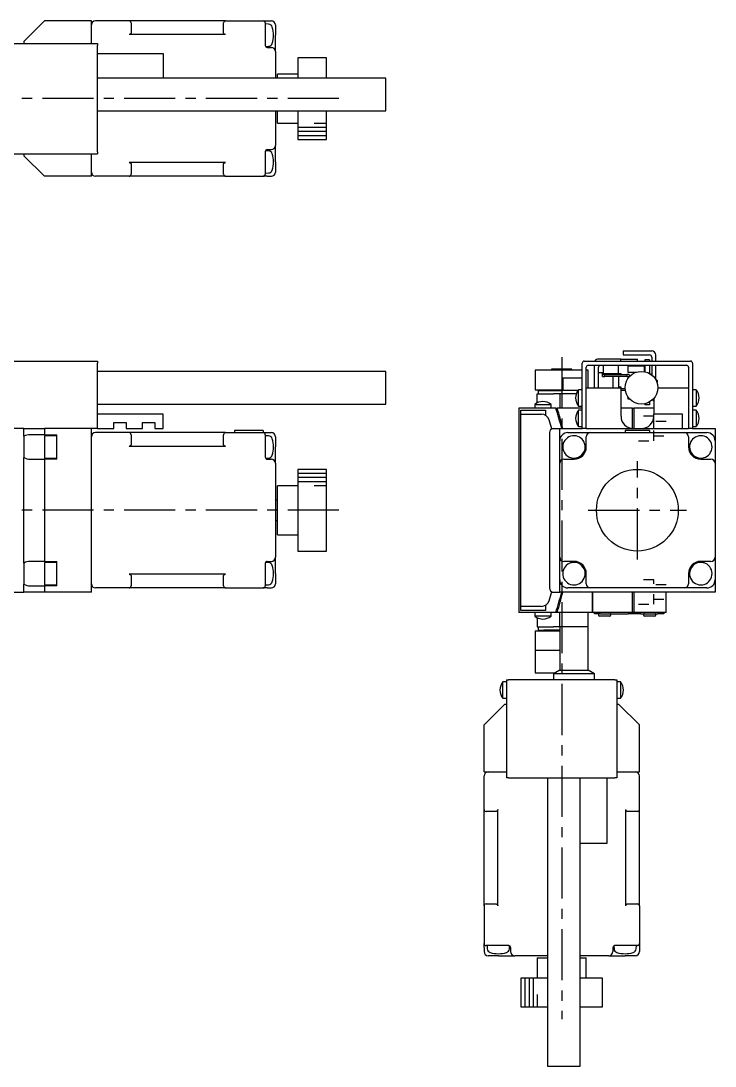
# Model space of a CAD drawing. Extents: x 164 to 838, y 27 to 496.
# Drawn here: x 326 to 495.8, y 240 to 495.8 of the extents above; entities that cross this region are included whole.
import ezdxf

# ---------------------------------------------------------------- set-up
doc = ezdxf.new("R2010")
doc.units = 0
doc.header["$LTSCALE"] = 10
doc.linetypes.add('CENTER', pattern=[2, 1.25, -0.25, 0.25, -0.25])
doc.linetypes.add('DOT', pattern=[0.5, 0.25, -0.25])
for name, color, linetype in [('1', 7, 'CONTINUOUS'), ('11', 7, 'CONTINUOUS'), ('2', 7, 'CONTINUOUS')]:
    doc.layers.add(name, color=color, linetype=linetype)

msp = doc.modelspace()

# ---------------------------------------------------------------- linework, layer by layer
at = {"layer": '1', "color": 7, "linetype": 'CONTINUOUS'}
for p, q in [((331.750001, 495.75), (326.750001, 490.75)), ((343.250001, 495.75), (331.750001, 495.75)), ((343.250001, 490.25), (343.250001, 495.75)), ((352.450001, 495.75), (344.250001, 495.75)), ((376.050001, 495.75), (352.450001, 495.75)), ((352.950001, 495.25), (352.950001, 493.75)), ((352.950001, 493.75), (352.950001, 492.898232)), ((375.550001, 493.75), (375.550001, 495.25)), ((375.550001, 492.898232), (375.550001, 493.75)), ((376.050001, 495.75), (385.250001, 495.75)), ((385.250001, 495.75), (386.250001, 495.75)), ((385.750001, 495.25), (385.750001, 493.75)), ((386.553724, 494.957879), (385.750001, 495)), ((385.750001, 493.75), (385.750001, 489.664214)), ((386.250001, 495.75), (387.250001, 495.75)), ((388.250001, 494.75), (388.250001, 492.25)), ((352.474535, 492.398835), (352.450001, 492.398232)), ((376.050001, 492.398232), (352.450001, 492.398232)), ((352.49901, 492.40064), (352.474535, 492.398835)), ((352.523366, 492.403644), (352.49901, 492.40064)), ((352.547546, 492.40784), (352.523366, 492.403644)), ((352.571491, 492.413217), (352.547546, 492.40784)), ((352.595143, 492.419762), (352.571491, 492.413217)), ((352.618446, 492.42746), (352.595143, 492.419762)), ((352.641343, 492.436293), (352.618446, 492.42746)), ((352.663779, 492.446238), (352.641343, 492.436293)), ((352.685699, 492.457272), (352.663779, 492.446238)), ((352.707052, 492.469368), (352.685699, 492.457272)), ((352.727786, 492.482497), (352.707052, 492.469368)), ((352.747851, 492.496629), (352.727786, 492.482497)), ((352.767198, 492.511727), (352.747851, 492.496629)), ((352.78578, 492.527757), (352.767198, 492.511727)), ((352.803554, 492.544679), (352.78578, 492.527757)), ((352.820477, 492.562453), (352.803554, 492.544679)), ((352.836506, 492.581036), (352.820477, 492.562453)), ((352.851605, 492.600383), (352.836506, 492.581036)), ((352.865736, 492.620447), (352.851605, 492.600383)), ((352.878865, 492.641181), (352.865736, 492.620447)), ((352.890962, 492.662534), (352.878865, 492.641181)), ((352.901996, 492.684455), (352.890962, 492.662534)), ((352.911941, 492.706891), (352.901996, 492.684455)), ((352.920773, 492.729787), (352.911941, 492.706891)), ((352.928471, 492.75309), (352.920773, 492.729787)), ((352.935017, 492.776742), (352.928471, 492.75309)), ((352.940394, 492.800687), (352.935017, 492.776742)), ((352.944589, 492.824867), (352.940394, 492.800687)), ((352.947593, 492.849224), (352.944589, 492.824867)), ((352.949399, 492.873698), (352.947593, 492.849224)), ((352.950001, 492.898232), (352.949399, 492.873698)), ((375.550603, 492.873698), (375.550001, 492.898232)), ((375.552409, 492.849224), (375.550603, 492.873698)), ((375.555413, 492.824867), (375.552409, 492.849224)), ((375.559608, 492.800687), (375.555413, 492.824867)), ((375.564985, 492.776742), (375.559608, 492.800687)), ((375.571531, 492.75309), (375.564985, 492.776742)), ((375.579229, 492.729787), (375.571531, 492.75309)), ((375.588061, 492.706891), (375.579229, 492.729787)), ((375.598006, 492.684455), (375.588061, 492.706891)), ((375.60904, 492.662534), (375.598006, 492.684455)), ((375.621137, 492.641181), (375.60904, 492.662534)), ((375.634266, 492.620447), (375.621137, 492.641181)), ((375.648397, 492.600383), (375.634266, 492.620447)), ((375.663496, 492.581036), (375.648397, 492.600383)), ((375.679525, 492.562453), (375.663496, 492.581036)), ((375.696448, 492.544679), (375.679525, 492.562453)), ((375.714222, 492.527757), (375.696448, 492.544679)), ((375.732804, 492.511727), (375.714222, 492.527757)), ((375.752151, 492.496629), (375.732804, 492.511727)), ((375.772216, 492.482497), (375.752151, 492.496629)), ((375.79295, 492.469368), (375.772216, 492.482497)), ((375.814303, 492.457272), (375.79295, 492.469368)), ((375.836223, 492.446238), (375.814303, 492.457272)), ((375.858659, 492.436293), (375.836223, 492.446238)), ((375.881556, 492.42746), (375.858659, 492.436293)), ((375.904859, 492.419762), (375.881556, 492.42746)), ((375.928511, 492.413217), (375.904859, 492.419762)), ((375.952456, 492.40784), (375.928511, 492.413217)), ((375.976636, 492.403644), (375.952456, 492.40784)), ((376.000992, 492.40064), (375.976636, 492.403644)), ((376.025467, 492.398835), (376.000992, 492.40064)), ((376.050001, 492.398232), (376.025467, 492.398835)), ((388.250001, 488.25), (388.250001, 492.25)), ((320.750001, 490.25), (344.750001, 490.25)), ((326.750001, 490.75), (326.750001, 490.25)), ((344.750001, 490.25), (344.750001, 489.75)), ((344.750001, 463.75), (344.750001, 489.75)), ((385.815038, 489.503408), (386.553724, 489.542121)), ((386.250001, 489.25), (387.250001, 489.25)), ((344.750001, 487.75), (360.750001, 487.75)), ((360.750001, 487.75), (360.750001, 481.75)), ((388.250001, 488.25), (388.250001, 481.75)), ((393.750001, 486.75), (393.750001, 481.75)), ((400.750001, 486.75), (393.750001, 486.75)), ((400.750001, 481.75), (400.750001, 486.75)), ((415.249999, 481.75), (344.750001, 481.75)), ((388.750001, 481.75), (388.750001, 482.75)), ((393.750001, 482.75), (388.750001, 482.75)), ((415.249999, 477.75), (415.249999, 481.75)), ((415.249999, 473.75), (415.249999, 477.75)), ((344.750001, 473.75), (415.249999, 473.75)), ((388.250001, 473.75), (388.250001, 465.25)), ((388.750001, 470.75), (388.750001, 473.75)), ((393.750001, 473.75), (393.750001, 466.75)), ((400.750001, 466.75), (400.750001, 473.75)), ((388.750001, 470.75), (393.750001, 470.75)), ((393.750001, 466.75), (400.750001, 466.75)), ((320.750001, 463.25), (344.750001, 463.25)), ((326.750001, 463.25), (326.750001, 462.75)), ((343.250001, 457.75), (343.250001, 463.25)), ((344.750001, 463.75), (344.750001, 463.25)), ((385.750001, 463.835786), (385.750001, 459.75)), ((386.553724, 463.957879), (385.815038, 463.996592)), ((386.250001, 464.25), (387.250001, 464.25)), ((388.250001, 461.25), (388.250001, 465.25)), ((326.750001, 462.75), (331.750001, 457.75)), ((376.050001, 461.101768), (352.450001, 461.101768)), ((352.450001, 461.101768), (352.474535, 461.101165)), ((352.474535, 461.101165), (352.49901, 461.09936)), ((352.49901, 461.09936), (352.523366, 461.096356)), ((352.523366, 461.096356), (352.547546, 461.09216)), ((352.547546, 461.09216), (352.571491, 461.086783)), ((352.571491, 461.086783), (352.595143, 461.080238)), ((352.595143, 461.080238), (352.618446, 461.07254)), ((352.618446, 461.07254), (352.641343, 461.063707)), ((352.641343, 461.063707), (352.663779, 461.053762)), ((352.663779, 461.053762), (352.685699, 461.042728)), ((352.685699, 461.042728), (352.707052, 461.030632)), ((352.707052, 461.030632), (352.727786, 461.017503)), ((352.727786, 461.017503), (352.747851, 461.003371)), ((352.747851, 461.003371), (352.767198, 460.988273)), ((352.767198, 460.988273), (352.78578, 460.972243)), ((352.78578, 460.972243), (352.803554, 460.955321)), ((352.803554, 460.955321), (352.820477, 460.937547)), ((352.820477, 460.937547), (352.836506, 460.918964)), ((352.836506, 460.918964), (352.851605, 460.899617)), ((352.851605, 460.899617), (352.865736, 460.879553)), ((352.865736, 460.879553), (352.878865, 460.858819)), ((352.878865, 460.858819), (352.890962, 460.837466)), ((352.890962, 460.837466), (352.901996, 460.815545)), ((352.901996, 460.815545), (352.911941, 460.793109)), ((352.911941, 460.793109), (352.920773, 460.770213)), ((352.920773, 460.770213), (352.928471, 460.74691)), ((352.928471, 460.74691), (352.935017, 460.723258)), ((352.935017, 460.723258), (352.940394, 460.699313)), ((352.940394, 460.699313), (352.944589, 460.675133)), ((352.944589, 460.675133), (352.947593, 460.650776)), ((352.947593, 460.650776), (352.949399, 460.626302)), ((352.949399, 460.626302), (352.950001, 460.601768)), ((352.950001, 460.601768), (352.950001, 459.75)), ((375.550001, 460.601768), (375.550603, 460.626302)), ((375.550001, 459.75), (375.550001, 460.601768)), ((375.550603, 460.626302), (375.552409, 460.650776)), ((375.552409, 460.650776), (375.555413, 460.675133)), ((375.555413, 460.675133), (375.559608, 460.699313)), ((375.559608, 460.699313), (375.564985, 460.723258)), ((375.564985, 460.723258), (375.571531, 460.74691)), ((375.571531, 460.74691), (375.579229, 460.770213)), ((375.579229, 460.770213), (375.588061, 460.793109)), ((375.588061, 460.793109), (375.598006, 460.815545)), ((375.598006, 460.815545), (375.60904, 460.837466)), ((375.60904, 460.837466), (375.621137, 460.858819)), ((375.621137, 460.858819), (375.634266, 460.879553)), ((375.634266, 460.879553), (375.648397, 460.899617)), ((375.648397, 460.899617), (375.663496, 460.918964)), ((375.663496, 460.918964), (375.679525, 460.937547)), ((375.679525, 460.937547), (375.696448, 460.955321)), ((375.696448, 460.955321), (375.714222, 460.972243)), ((375.714222, 460.972243), (375.732804, 460.988273)), ((375.732804, 460.988273), (375.752151, 461.003371)), ((375.752151, 461.003371), (375.772216, 461.017503)), ((375.772216, 461.017503), (375.79295, 461.030632)), ((375.79295, 461.030632), (375.814303, 461.042728)), ((375.814303, 461.042728), (375.836223, 461.053762)), ((375.836223, 461.053762), (375.858659, 461.063707)), ((375.858659, 461.063707), (375.881556, 461.07254)), ((375.881556, 461.07254), (375.904859, 461.080238)), ((375.904859, 461.080238), (375.928511, 461.086783)), ((375.928511, 461.086783), (375.952456, 461.09216)), ((375.952456, 461.09216), (375.976636, 461.096356)), ((375.976636, 461.096356), (376.000992, 461.09936)), ((376.000992, 461.09936), (376.025467, 461.101165)), ((376.025467, 461.101165), (376.050001, 461.101768)), ((388.250001, 461.25), (388.250001, 458.75)), ((352.950001, 459.75), (352.950001, 458.25)), ((375.550001, 458.25), (375.550001, 459.75)), ((385.750001, 459.75), (385.750001, 458.25)), ((385.750001, 458.5), (386.553724, 458.542121)), ((343.250001, 457.75), (331.750001, 457.75)), ((352.450001, 457.75), (344.250001, 457.75)), ((376.050001, 457.75), (352.450001, 457.75)), ((376.050001, 457.75), (385.250001, 457.75)), ((386.250001, 457.75), (385.250001, 457.75)), ((386.250001, 457.75), (387.250001, 457.75)), ((473.25, 414.999999), (473.25, 413.999999)), ((473.25, 414.999999), (480.25, 414.999999)), ((320.750001, 412.499999), (344.750001, 412.499999)), ((344.750001, 412.499999), (344.750001, 411.999999)), ((344.750001, 395.999999), (344.750001, 411.999999)), ((463.25, 395.999999), (463.25, 411.999999)), ((463.75, 412.499999), (489.75, 412.499999)), ((472.68747, 412.999999), (467.25, 412.999999)), ((472.68747, 412.999999), (476.75, 412.999999)), ((472.68747, 412.499999), (472.68747, 412.999999)), ((473.25, 413.999999), (479.75, 413.999999)), ((476.75, 412.499999), (476.75, 412.999999)), ((479.75, 412.799999), (478.55, 412.799999)), ((478.55, 412.799999), (478.55, 412.499999)), ((479.75, 412.799999), (479.75, 412.499999)), ((480.25, 413.499999), (480.25, 412.499999)), ((481.25, 412.499999), (481.25, 413.999999)), ((490.25, 411.999999), (490.25, 395.999999)), ((415.249999, 410.000418), (344.750001, 410.000418)), ((415.249999, 402.000418), (415.249999, 410.000418)), ((463.25, 410.299999), (451.75, 410.299999)), ((451.75, 410.299999), (451.75, 405.499999)), ((458.25, 410.499999), (455.75, 410.499999)), ((455.75, 410.499999), (455.75, 410.299999)), ((460.75, 410.499999), (458.25, 410.499999)), ((460.75, 410.299999), (460.75, 410.499999)), ((464.25, 395.999999), (464.25, 410.999999)), ((464.75, 410.299999), (464.25, 410.299999)), ((464.75, 411.499999), (488.75, 411.499999)), ((464.75, 405.999999), (464.75, 410.299999)), ((466.25, 405.999999), (466.25, 411.499999)), ((467.25, 405.999999), (467.25, 410.999999)), ((467.25, 409.699999), (468.25, 409.699999)), ((468.25, 408.699999), (468.25, 409.699999)), ((468.25, 409.499999), (472.75, 409.499999)), ((468.250039, 409.199999), (468.250143, 409.199999)), ((468.250143, 409.199999), (468.250143, 408.699999)), ((468.750156, 409.199999), (468.250143, 409.199999)), ((468.35, 411.499999), (468.35, 409.499999)), ((468.750156, 408.699999), (468.750156, 409.199999)), ((468.750156, 409.199999), (474.204201, 409.199999)), ((472.15, 409.499999), (472.15, 411.499999)), ((472.75, 409.199999), (472.75, 409.499999)), ((474.204201, 409.199999), (474.204201, 408.699999)), ((474.750117, 409.199999), (474.204201, 409.199999)), ((474.45, 411.299999), (474.45, 409.799999)), ((478.45, 411.299999), (474.45, 411.299999)), ((474.45, 409.799999), (476.499725, 409.799999)), ((474.750117, 409.199999), (474.750117, 408.699999)), ((478.45, 411.299999), (478.45, 411.499999)), ((478.45, 409.938692), (478.45, 411.299999)), ((478.55, 410.299999), (478.45, 410.299999)), ((478.55, 411.499999), (478.55, 409.919602)), ((479.75, 411.499999), (479.75, 409.46452)), ((480.25, 409.299999), (480.011143, 409.299999)), ((480.25, 411.499999), (480.25, 409.122917)), ((481.25, 407.93691), (481.25, 411.499999)), ((489.25, 410.999999), (489.25, 395.999999)), ((463.25, 408.299999), (458.5, 408.299999)), ((458.5, 408.299999), (458.5, 405.299999)), ((468.250143, 408.699999), (468.25, 408.699999)), ((468.250143, 408.699999), (468.750156, 408.699999)), ((474.204201, 408.699999), (468.750156, 408.699999)), ((470.839384, 405.999999), (470.839384, 408.699999)), ((472.25, 405.999999), (472.25, 408.699999)), ((474.204201, 408.699999), (474.750117, 408.699999)), ((474.45, 408.299999), (474.45, 408.260949)), ((474.477092, 408.299999), (474.45, 408.299999)), ((481.55, 407.799999), (481.25, 408.099999)), ((481.55, 407.799999), (481.55, 407.299999)), ((481.55, 407.299999), (481.55, 407.249418)), ((451.75, 405.499999), (458.5, 405.499999)), ((452.25, 404.499999), (456.25, 404.499999)), ((452.25, 402.277498), (452.25, 404.499999)), ((452.45, 405.299999), (452.45, 404.499999)), ((452.45, 405.299999), (454.75, 405.299999)), ((452.45, 405.299999), (452.450338, 405.299999)), ((452.450338, 405.299999), (458.25, 405.299999)), ((454.75, 405.299999), (453.84, 405.299999)), ((458.25, 405.299999), (453.840257, 405.299999)), ((454.75, 405.499999), (454.75, 405.299999)), ((457.75, 404.499999), (456.25, 404.499999)), ((457.75, 404.499999), (457.75, 400.999999)), ((461.810263, 404.499999), (457.75, 404.499999)), ((458.25, 405.299999), (458.25, 404.499999)), ((462.204249, 405.299999), (458.25, 405.299999)), ((462.352001, 403.499999), (462.352001, 405.499999)), ((463.25, 405.499999), (462.352001, 405.499999)), ((464.25, 405.999999), (472.75, 405.999999)), ((472.75, 406.099999), (472.25, 406.099999)), ((472.75, 405.999999), (472.75, 406.099999)), ((472.75, 398.999999), (472.75, 405.999999)), ((472.75, 405.799999), (473.755024, 405.799999)), ((473.811801, 405.299999), (472.75, 405.299999)), ((481.75, 405.999999), (489.25, 405.999999)), ((491.147999, 405.499999), (490.25, 405.499999)), ((491.147999, 405.499999), (491.147999, 403.518112)), ((344.750001, 402.000418), (415.249999, 402.000418)), ((451.65, 401.897998), (455.65, 401.897998)), ((451.65, 401.897998), (451.65, 400.999999)), ((455.65, 400.999999), (455.65, 401.897998)), ((462.352001, 401.499999), (462.352001, 403.499999)), ((474.45, 403.739888), (474.45, 403.299999)), ((474.45, 403.299999), (474.799113, 403.299999)), ((478.55, 402.081235), (478.55, 401.799999)), ((479.75, 401.799999), (478.55, 401.799999)), ((479.75, 402.536317), (479.75, 401.799999)), ((480.424226, 403.025773), (480.75, 402.699999)), ((480.75, 403.354667), (480.75, 399.499999)), ((491.147999, 403.518112), (491.147999, 401.499999)), ((360.750001, 399.499999), (344.750001, 399.499999)), ((360.750001, 395.999999), (360.750001, 399.499999)), ((447.75, 400.999999), (447.75, 350.999999)), ((456.795441, 400.999999), (447.75, 400.999999)), ((448.25, 400.499999), (454.25, 400.499999)), ((448.25, 399.499999), (448.25, 400.499999)), ((448.25, 352.499999), (448.25, 399.499999)), ((448.25, 399.499999), (449.25, 399.499999)), ((448.25, 398.499999), (448.25, 399.499999)), ((449.25, 399.499999), (453.261627, 399.499999)), ((454.25, 400.499999), (454.25, 399.238711)), ((456.795441, 400.999999), (457.110778, 400.999999)), ((463.25, 400.999999), (457.110778, 400.999999)), ((462.352001, 401.499999), (463.25, 401.499999)), ((462.352001, 398.499999), (462.352001, 400.499999)), ((463.25, 400.499999), (462.352001, 400.499999)), ((475.54144, 400.999999), (472.75, 400.999999)), ((475.54144, 400.999999), (475.851457, 400.999999)), ((475.54144, 396.007257), (475.54144, 400.999999)), ((475.851457, 400.999999), (475.851457, 395.999999)), ((480.75, 400.999999), (475.851457, 400.999999)), ((480.75, 395.999999), (480.75, 399.499999)), ((487.75, 399.499999), (480.75, 399.499999)), ((487.75, 395.999999), (487.75, 399.499999)), ((490.25, 401.499999), (491.147999, 401.499999)), ((491.147999, 400.499999), (490.25, 400.499999)), ((491.147999, 400.499999), (491.147999, 398.518112)), ((348.750001, 397.499999), (351.750001, 397.499999)), ((348.750001, 395.999999), (348.750001, 397.499999)), ((351.750001, 397.499999), (351.750001, 395.999999)), ((355.750001, 397.499999), (358.750001, 397.499999)), ((355.750001, 395.999999), (355.750001, 397.499999)), ((358.750001, 397.499999), (358.750001, 395.999999)), ((462.352001, 396.499999), (462.352001, 398.499999)), ((462.352001, 396.499999), (463.25, 396.499999)), ((490.25, 396.499999), (491.147999, 396.499999)), ((491.147999, 398.518112), (491.147999, 396.499999)), ((326.750001, 395.999999), (320.750001, 395.999999)), ((326.750001, 394.098075), (326.750001, 395.999999)), ((326.750001, 395.999999), (331.750001, 395.999999)), ((326.750001, 394.098075), (326.750001, 391.499999)), ((331.750001, 394.499999), (328.250001, 394.499999)), ((331.750001, 395.999999), (331.750001, 394.499999)), ((343.250001, 395.999999), (331.750001, 395.999999)), ((331.750001, 394.499999), (334.750001, 394.499999)), ((331.750001, 394.249999), (331.750001, 391.499999)), ((331.750001, 394.249999), (331.750001, 388.749999)), ((334.750001, 394.249999), (331.750001, 394.249999)), ((334.750001, 388.499999), (334.750001, 394.499999)), ((343.250001, 355.999999), (343.250001, 395.999999)), ((344.750001, 395.999999), (343.250001, 395.999999)), ((352.450001, 394.999999), (344.250001, 394.999999)), ((344.750001, 395.999999), (348.750001, 395.999999)), ((351.750001, 395.999999), (355.750001, 395.999999)), ((376.050001, 394.999999), (352.450001, 394.999999)), ((352.950001, 394.499999), (352.950001, 392.999999)), ((358.750001, 395.999999), (360.750001, 395.999999)), ((375.550001, 392.999999), (375.550001, 394.499999)), ((376.050001, 394.999999), (385.250001, 394.999999)), ((378.250001, 395.499999), (378.250001, 394.999999)), ((385.250001, 395.499999), (378.250001, 395.499999)), ((385.250001, 395.499999), (385.250001, 394.999999)), ((385.250001, 394.999999), (386.250001, 394.999999)), ((385.750001, 394.499999), (385.750001, 392.999999)), ((386.553724, 394.207878), (385.750001, 394.249999)), ((386.250001, 394.999999), (387.250001, 394.999999)), ((388.250001, 393.999999), (388.250001, 391.499999)), ((455.25, 394.999999), (455.25, 356.999999)), ((455.832066, 395.999911), (456.204192, 395.999902)), ((456.204533, 395.998965), (456.204192, 395.999902)), ((456.25, 395.999999), (457.75, 395.999999)), ((457.75, 392.999999), (457.75, 395.999999)), ((457.75, 395.999999), (463.25, 395.999999)), ((459.75, 394.999999), (463.835786, 394.999999)), ((459.75, 394.999999), (461.101768, 394.999999)), ((464.25, 395.999999), (463.25, 395.999999)), ((463.835786, 394.999999), (465.25, 394.999999)), ((464.25, 395.999999), (480.75, 395.999999)), ((464.25, 391.499999), (464.25, 393.999999)), ((465.25, 394.999999), (488.25, 394.999999)), ((473.75, 395.499999), (473.75, 394.999999)), ((479.75, 395.499999), (473.75, 395.499999)), ((479.75, 395.499999), (479.75, 394.999999)), ((480.75, 395.999999), (487.75, 395.999999)), ((487.75, 395.999999), (489.25, 395.999999)), ((488.25, 394.999999), (489.664214, 394.999999)), ((490.25, 395.999999), (489.25, 395.999999)), ((489.25, 393.999999), (489.25, 391.499999)), ((489.664214, 394.999999), (493.75, 394.999999)), ((490.25, 395.999999), (495.75, 395.999999)), ((492.398232, 394.999999), (493.75, 394.999999)), ((495.75, 395.999999), (495.75, 392.999999)), ((326.750001, 391.499999), (326.750001, 388.901923)), ((331.750001, 391.499999), (331.750001, 388.749999)), ((352.474535, 391.648834), (352.450001, 391.648231)), ((376.050001, 391.648231), (352.450001, 391.648231)), ((352.49901, 391.650639), (352.474535, 391.648834)), ((352.523366, 391.653643), (352.49901, 391.650639)), ((352.547546, 391.657839), (352.523366, 391.653643)), ((352.571491, 391.663216), (352.547546, 391.657839)), ((352.595143, 391.669761), (352.571491, 391.663216)), ((352.618446, 391.677459), (352.595143, 391.669761)), ((352.641343, 391.686292), (352.618446, 391.677459)), ((352.663779, 391.696237), (352.641343, 391.686292)), ((352.685699, 391.707271), (352.663779, 391.696237)), ((352.707052, 391.719367), (352.685699, 391.707271)), ((352.727786, 391.732496), (352.707052, 391.719367)), ((352.747851, 391.746628), (352.727786, 391.732496)), ((352.767198, 391.761726), (352.747851, 391.746628)), ((352.78578, 391.777756), (352.767198, 391.761726)), ((352.803554, 391.794678), (352.78578, 391.777756)), ((352.820477, 391.812452), (352.803554, 391.794678)), ((352.836506, 391.831035), (352.820477, 391.812452)), ((352.851605, 391.850382), (352.836506, 391.831035)), ((352.865736, 391.870446), (352.851605, 391.850382)), ((352.878865, 391.89118), (352.865736, 391.870446)), ((352.890962, 391.912533), (352.878865, 391.89118)), ((352.901996, 391.934454), (352.890962, 391.912533)), ((352.911941, 391.95689), (352.901996, 391.934454)), ((352.920773, 391.979786), (352.911941, 391.95689)), ((352.928471, 392.003089), (352.920773, 391.979786)), ((352.935017, 392.026741), (352.928471, 392.003089)), ((352.940394, 392.050686), (352.935017, 392.026741)), ((352.944589, 392.074866), (352.940394, 392.050686)), ((352.947593, 392.099223), (352.944589, 392.074866)), ((352.949399, 392.123697), (352.947593, 392.099223)), ((352.950001, 392.148231), (352.949399, 392.123697)), ((352.950001, 392.999999), (352.950001, 392.148231)), ((375.550001, 392.148231), (375.550001, 392.999999)), ((375.550603, 392.123697), (375.550001, 392.148231)), ((375.552409, 392.099223), (375.550603, 392.123697)), ((375.555413, 392.074866), (375.552409, 392.099223)), ((375.559608, 392.050686), (375.555413, 392.074866)), ((375.564985, 392.026741), (375.559608, 392.050686)), ((375.571531, 392.003089), (375.564985, 392.026741)), ((375.579229, 391.979786), (375.571531, 392.003089)), ((375.588061, 391.95689), (375.579229, 391.979786)), ((375.598006, 391.934454), (375.588061, 391.95689)), ((375.60904, 391.912533), (375.598006, 391.934454)), ((375.621137, 391.89118), (375.60904, 391.912533)), ((375.634266, 391.870446), (375.621137, 391.89118)), ((375.648397, 391.850382), (375.634266, 391.870446)), ((375.663496, 391.831035), (375.648397, 391.850382)), ((375.679525, 391.812452), (375.663496, 391.831035)), ((375.696448, 391.794678), (375.679525, 391.812452)), ((375.714222, 391.777756), (375.696448, 391.794678)), ((375.732804, 391.761726), (375.714222, 391.777756)), ((375.752151, 391.746628), (375.732804, 391.761726)), ((375.772216, 391.732496), (375.752151, 391.746628)), ((375.79295, 391.719367), (375.772216, 391.732496)), ((375.814303, 391.707271), (375.79295, 391.719367)), ((375.836223, 391.696237), (375.814303, 391.707271)), ((375.858659, 391.686292), (375.836223, 391.696237)), ((375.881556, 391.677459), (375.858659, 391.686292)), ((375.904859, 391.669761), (375.881556, 391.677459)), ((375.928511, 391.663216), (375.904859, 391.669761)), ((375.952456, 391.657839), (375.928511, 391.663216)), ((375.976636, 391.653643), (375.952456, 391.657839)), ((376.000992, 391.650639), (375.976636, 391.653643)), ((376.025467, 391.648834), (376.000992, 391.650639)), ((376.050001, 391.648231), (376.025467, 391.648834)), ((385.750001, 392.999999), (385.750001, 388.914213)), ((388.250001, 387.499999), (388.250001, 391.499999)), ((457.75, 388.914213), (457.75, 392.999999)), ((457.75, 391.648231), (457.75, 392.999999)), ((495.75, 392.999999), (495.75, 388.914213)), ((495.75, 392.999999), (495.75, 391.648231)), ((326.750001, 363.098075), (326.750001, 388.901923)), ((331.750001, 388.749999), (334.750001, 388.749999)), ((385.815038, 388.753407), (386.553724, 388.79212)), ((457.75, 387.499999), (457.75, 388.914213)), ((495.75, 388.914213), (495.75, 387.499999)), ((328.250001, 388.499999), (331.750001, 388.499999)), ((331.750001, 388.499999), (331.750001, 363.499999)), ((334.750001, 388.499999), (331.750001, 388.499999)), ((386.250001, 388.499999), (387.250001, 388.499999)), ((388.250001, 387.499999), (388.250001, 364.499999)), ((457.75, 364.499999), (457.75, 387.499999)), ((458.75, 388.499999), (461.25, 388.499999)), ((492.25, 388.499999), (494.75, 388.499999)), ((495.75, 387.499999), (495.75, 364.499999)), ((393.750001, 385.999999), (393.750001, 375.999999)), ((400.750001, 385.999999), (393.750001, 385.999999)), ((400.750001, 375.999999), (400.750001, 385.999999)), ((388.750001, 375.999999), (388.750001, 381.999999)), ((393.750001, 381.999999), (388.750001, 381.999999)), ((388.750001, 378.499999), (388.250001, 378.499999)), ((388.750001, 369.999999), (388.750001, 375.999999)), ((393.750001, 375.999999), (393.750001, 365.999999)), ((400.750001, 365.999999), (400.750001, 375.999999)), ((388.250001, 373.499999), (388.750001, 373.499999)), ((388.750001, 369.999999), (393.750001, 369.999999)), ((393.750001, 365.999999), (400.750001, 365.999999)), ((331.750001, 363.499999), (328.250001, 363.499999)), ((331.750001, 363.499999), (334.750001, 363.499999)), ((331.750001, 363.249999), (331.750001, 360.499999)), ((331.750001, 363.249999), (331.750001, 357.749999)), ((334.750001, 363.249999), (331.750001, 363.249999)), ((334.750001, 357.499999), (334.750001, 363.499999)), ((386.553724, 363.207878), (385.815038, 363.246591)), ((386.250001, 363.499999), (387.250001, 363.499999)), ((388.250001, 360.499999), (388.250001, 364.499999)), ((457.75, 363.085785), (457.75, 364.499999)), ((461.25, 363.499999), (458.75, 363.499999)), ((494.75, 363.499999), (492.25, 363.499999)), ((495.75, 364.499999), (495.75, 363.085785)), ((326.750001, 363.098075), (326.750001, 360.499999)), ((385.750001, 363.085785), (385.750001, 358.999999)), ((457.75, 358.999999), (457.75, 363.085785)), ((495.75, 363.085785), (495.75, 358.999999)), ((326.750001, 360.499999), (326.750001, 357.901923)), ((331.750001, 360.499999), (331.750001, 357.749999)), ((376.050001, 360.351767), (352.450001, 360.351767)), ((352.450001, 360.351767), (352.474535, 360.351164)), ((352.474535, 360.351164), (352.49901, 360.349359)), ((352.49901, 360.349359), (352.523366, 360.346355)), ((352.523366, 360.346355), (352.547546, 360.342159)), ((352.547546, 360.342159), (352.571491, 360.336782)), ((352.571491, 360.336782), (352.595143, 360.330237)), ((352.595143, 360.330237), (352.618446, 360.322539)), ((352.618446, 360.322539), (352.641343, 360.313706)), ((352.641343, 360.313706), (352.663779, 360.303761)), ((352.663779, 360.303761), (352.685699, 360.292727)), ((352.685699, 360.292727), (352.707052, 360.280631)), ((352.707052, 360.280631), (352.727786, 360.267502)), ((352.727786, 360.267502), (352.747851, 360.25337)), ((352.747851, 360.25337), (352.767198, 360.238272)), ((352.767198, 360.238272), (352.78578, 360.222242)), ((352.78578, 360.222242), (352.803554, 360.20532)), ((352.803554, 360.20532), (352.820477, 360.187546)), ((352.820477, 360.187546), (352.836506, 360.168963)), ((352.836506, 360.168963), (352.851605, 360.149616)), ((352.851605, 360.149616), (352.865736, 360.129552)), ((352.865736, 360.129552), (352.878865, 360.108818)), ((352.878865, 360.108818), (352.890962, 360.087465)), ((352.890962, 360.087465), (352.901996, 360.065544)), ((352.901996, 360.065544), (352.911941, 360.043108)), ((352.911941, 360.043108), (352.920773, 360.020212)), ((352.920773, 360.020212), (352.928471, 359.996909)), ((352.928471, 359.996909), (352.935017, 359.973257)), ((352.935017, 359.973257), (352.940394, 359.949312)), ((352.940394, 359.949312), (352.944589, 359.925132)), ((352.944589, 359.925132), (352.947593, 359.900775)), ((352.947593, 359.900775), (352.949399, 359.876301)), ((352.949399, 359.876301), (352.950001, 359.851767)), ((352.950001, 359.851767), (352.950001, 358.999999)), ((352.950001, 358.999999), (352.950001, 357.499999)), ((375.550001, 359.851767), (375.550603, 359.876301)), ((375.550001, 358.999999), (375.550001, 359.851767)), ((375.550001, 357.499999), (375.550001, 358.999999)), ((375.550603, 359.876301), (375.552409, 359.900775)), ((375.552409, 359.900775), (375.555413, 359.925132)), ((375.555413, 359.925132), (375.559608, 359.949312)), ((375.559608, 359.949312), (375.564985, 359.973257)), ((375.564985, 359.973257), (375.571531, 359.996909)), ((375.571531, 359.996909), (375.579229, 360.020212)), ((375.579229, 360.020212), (375.588061, 360.043108)), ((375.588061, 360.043108), (375.598006, 360.065544)), ((375.598006, 360.065544), (375.60904, 360.087465)), ((375.60904, 360.087465), (375.621137, 360.108818)), ((375.621137, 360.108818), (375.634266, 360.129552)), ((375.634266, 360.129552), (375.648397, 360.149616)), ((375.648397, 360.149616), (375.663496, 360.168963)), ((375.663496, 360.168963), (375.679525, 360.187546)), ((375.679525, 360.187546), (375.696448, 360.20532)), ((375.696448, 360.20532), (375.714222, 360.222242)), ((375.714222, 360.222242), (375.732804, 360.238272)), ((375.732804, 360.238272), (375.752151, 360.25337)), ((375.752151, 360.25337), (375.772216, 360.267502)), ((375.772216, 360.267502), (375.79295, 360.280631)), ((375.79295, 360.280631), (375.814303, 360.292727)), ((375.814303, 360.292727), (375.836223, 360.303761)), ((375.836223, 360.303761), (375.858659, 360.313706)), ((375.858659, 360.313706), (375.881556, 360.322539)), ((375.881556, 360.322539), (375.904859, 360.330237)), ((375.904859, 360.330237), (375.928511, 360.336782)), ((375.928511, 360.336782), (375.952456, 360.342159)), ((375.952456, 360.342159), (375.976636, 360.346355)), ((375.976636, 360.346355), (376.000992, 360.349359)), ((376.000992, 360.349359), (376.025467, 360.351164)), ((376.025467, 360.351164), (376.050001, 360.351767)), ((385.750001, 358.999999), (385.750001, 357.499999)), ((388.250001, 360.499999), (388.250001, 357.999999)), ((457.75, 358.999999), (457.75, 360.351767)), ((457.75, 355.999999), (457.75, 358.999999)), ((464.25, 357.999999), (464.25, 360.499999)), ((489.25, 360.499999), (489.25, 357.999999)), ((495.75, 360.351767), (495.75, 358.999999)), ((495.75, 358.999999), (495.75, 355.999999)), ((320.750001, 355.999999), (326.750001, 355.999999)), ((326.750001, 355.999999), (326.750001, 357.901923)), ((331.750001, 355.999999), (326.750001, 355.999999)), ((328.250001, 357.499999), (331.750001, 357.499999)), ((331.750001, 357.749999), (334.750001, 357.749999)), ((331.750001, 357.499999), (331.750001, 355.999999)), ((334.750001, 357.499999), (331.750001, 357.499999)), ((343.250001, 355.999999), (331.750001, 355.999999)), ((352.450001, 356.999999), (344.250001, 356.999999)), ((376.050001, 356.999999), (352.450001, 356.999999)), ((376.050001, 356.999999), (385.250001, 356.999999)), ((386.250001, 356.999999), (385.250001, 356.999999)), ((385.750001, 357.749999), (386.553724, 357.79212)), ((386.250001, 356.999999), (387.250001, 356.999999)), ((455.832066, 356.000087), (456.204192, 356.000096)), ((456.204533, 356.001033), (456.204192, 356.000096)), ((456.25, 355.999999), (457.75, 355.999999)), ((495.75, 355.999999), (457.75, 355.999999)), ((463.835786, 356.999999), (459.75, 356.999999)), ((461.101768, 356.999999), (459.75, 356.999999)), ((465.25, 356.999999), (463.835786, 356.999999)), ((488.25, 356.999999), (465.25, 356.999999)), ((465.75, 350.999999), (465.75, 355.999999)), ((465.75, 355.999999), (465.75, 350.999999)), ((475.54144, 350.999999), (475.54144, 355.999999)), ((475.851457, 355.999999), (475.851457, 350.999999)), ((483.75, 350.999999), (483.75, 355.999999)), ((489.664214, 356.999999), (488.25, 356.999999)), ((493.75, 356.999999), (489.664214, 356.999999)), ((493.75, 356.999999), (492.398232, 356.999999)), ((448.25, 352.499999), (448.25, 353.499999)), ((456.795441, 350.999999), (447.75, 350.999999)), ((449.25, 352.499999), (448.25, 352.499999)), ((448.25, 351.499999), (448.25, 352.499999)), ((454.25, 351.499999), (448.25, 351.499999)), ((453.261627, 352.499999), (449.25, 352.499999)), ((451.65, 350.999999), (451.65, 350.102)), ((454.25, 352.761287), (454.25, 351.499999)), ((455.65, 350.102), (455.65, 350.999999)), ((457.110778, 350.999999), (456.795441, 350.999999)), ((465.75, 350.999999), (457.110778, 350.999999)), ((457.75, 347.499999), (457.75, 350.999999)), ((464.75, 347.499999), (464.75, 350.999999)), ((475.54144, 350.999999), (465.75, 350.999999)), ((466.25, 350.699999), (466.25, 350.999999)), ((467.75, 350.699999), (466.25, 350.699999)), ((467.25, 350.449999), (467.25, 350.349999)), ((467.75, 350.699999), (474.498351, 350.699999)), ((470.25, 350.349999), (470.25, 350.449999)), ((475.956018, 350.699999), (474.498351, 350.699999)), ((475.851457, 350.999999), (475.54144, 350.999999)), ((483.75, 350.999999), (475.851457, 350.999999)), ((476.082765, 350.699999), (475.956018, 350.699999)), ((476.082765, 350.999999), (476.082765, 350.699999)), ((477.582765, 350.699999), (476.082765, 350.699999)), ((477.582765, 350.699999), (481.75, 350.699999)), ((478.25, 350.449999), (478.25, 350.349999)), ((481.25, 350.349999), (481.25, 350.449999)), ((483.25, 350.699999), (481.75, 350.699999)), ((483.25, 350.999999), (483.25, 350.699999)), ((453.65, 350.102), (451.65, 350.102)), ((452.25, 349.7225), (452.25, 347.499999)), ((455.65, 350.102), (453.65, 350.102)), ((470, 350.099999), (467.5, 350.099999)), ((481, 350.099999), (478.5, 350.099999)), ((451.75, 346.499999), (451.75, 341.699999)), ((451.75, 346.499999), (457.75, 346.499999)), ((452.25, 347.499999), (456.25, 347.499999)), ((452.45, 347.499999), (452.45, 346.699999)), ((452.45, 346.699999), (454.75, 346.699999)), ((452.45, 346.699999), (452.450338, 346.699999)), ((452.450338, 346.699999), (457.769548, 346.699999)), ((454.75, 346.699999), (453.84, 346.699999)), ((457.75, 346.699999), (453.840257, 346.699999)), ((454.75, 346.699999), (454.75, 346.499999)), ((457.75, 347.499999), (456.25, 347.499999)), ((461.25, 347.499999), (457.75, 347.499999)), ((457.75, 347.499999), (457.75, 336.866024)), ((464.75, 347.499999), (461.25, 347.499999)), ((464.75, 336.866024), (464.75, 347.499999)), ((457.75, 341.699999), (451.75, 341.699999)), ((457.75, 341.699999), (451.75, 341.699999)), ((451.75, 341.699999), (451.75, 336.199999)), ((451.75, 336.199999), (456.59641, 336.199999)), ((457.75, 336.866024), (456.25, 335.999999)), ((456.25, 336.199999), (456.25, 335.999999)), ((466.25, 335.999999), (456.25, 335.999999)), ((456.25, 335.999999), (456.25, 334.499999)), ((457.75, 336.866024), (464.75, 336.866024)), ((466.25, 335.999999), (464.75, 336.866024)), ((466.25, 334.499999), (466.25, 335.999999)), ((443.852001, 329.999999), (443.852001, 333.999999)), ((444.75, 333.999999), (443.852001, 333.999999)), ((444.75, 334.499999), (444.75, 310.499999)), ((444.75, 334.499999), (445.25, 334.499999)), ((471.25, 334.499999), (445.25, 334.499999)), ((471.25, 334.499999), (471.75, 334.499999)), ((471.75, 334.499999), (471.75, 310.499999)), ((472.647999, 333.999999), (471.75, 333.999999)), ((472.647999, 333.999999), (472.647999, 329.999999)), ((443.852001, 329.999999), (444.75, 329.999999)), ((471.75, 329.999999), (472.647999, 329.999999)), ((444.25, 328.499999), (439.25, 323.499999)), ((444.75, 328.499999), (444.25, 328.499999)), ((472.25, 328.499999), (471.75, 328.499999)), ((477.25, 323.499999), (472.25, 328.499999)), ((439.25, 311.999999), (439.25, 323.499999)), ((477.25, 311.999999), (477.25, 323.499999)), ((439.25, 311.999999), (444.75, 311.999999)), ((439.25, 302.799999), (439.25, 310.999999)), ((445.25, 310.499999), (444.75, 310.499999)), ((445.25, 310.499999), (471.25, 310.499999)), ((454.75, 310.499999), (454.75, 240.000001)), ((462.75, 240.000001), (462.75, 310.499999)), ((469.25, 310.499999), (469.25, 294.499999)), ((471.75, 310.499999), (471.25, 310.499999)), ((471.75, 311.999999), (477.25, 311.999999)), ((477.25, 302.799999), (477.25, 310.999999)), ((439.25, 279.199999), (439.25, 302.799999)), ((441.25, 302.299999), (439.75, 302.299999)), ((442.101768, 302.299999), (441.25, 302.299999)), ((442.126302, 302.300601), (442.101768, 302.299999)), ((442.150776, 302.302407), (442.126302, 302.300601)), ((442.175133, 302.305411), (442.150776, 302.302407)), ((442.199313, 302.309606), (442.175133, 302.305411)), ((442.223258, 302.314983), (442.199313, 302.309606)), ((442.24691, 302.321529), (442.223258, 302.314983)), ((442.270213, 302.329227), (442.24691, 302.321529)), ((442.293109, 302.338059), (442.270213, 302.329227)), ((442.315545, 302.348004), (442.293109, 302.338059)), ((442.337466, 302.359038), (442.315545, 302.348004)), ((442.358819, 302.371135), (442.337466, 302.359038)), ((442.379553, 302.384264), (442.358819, 302.371135)), ((442.399617, 302.398395), (442.379553, 302.384264)), ((442.418964, 302.413494), (442.399617, 302.398395)), ((442.437547, 302.429523), (442.418964, 302.413494)), ((442.455321, 302.446446), (442.437547, 302.429523)), ((442.472243, 302.46422), (442.455321, 302.446446)), ((442.488273, 302.482802), (442.472243, 302.46422)), ((442.503371, 302.502149), (442.488273, 302.482802)), ((442.517503, 302.522214), (442.503371, 302.502149)), ((442.530632, 302.542948), (442.517503, 302.522214)), ((442.542728, 302.564301), (442.530632, 302.542948)), ((442.553762, 302.586221), (442.542728, 302.564301)), ((442.563707, 302.608657), (442.553762, 302.586221)), ((442.57254, 302.631554), (442.563707, 302.608657)), ((442.580238, 302.654857), (442.57254, 302.631554)), ((442.586783, 302.678509), (442.580238, 302.654857)), ((442.59216, 302.702454), (442.586783, 302.678509)), ((442.596356, 302.726634), (442.59216, 302.702454)), ((442.59936, 302.75099), (442.596356, 302.726634)), ((442.601165, 302.775465), (442.59936, 302.75099)), ((442.601768, 302.799999), (442.601165, 302.775465)), ((442.601768, 279.199999), (442.601768, 302.799999)), ((473.898232, 279.199999), (473.898232, 302.799999)), ((473.898835, 302.775465), (473.898232, 302.799999)), ((473.90064, 302.75099), (473.898835, 302.775465)), ((473.903644, 302.726634), (473.90064, 302.75099)), ((473.90784, 302.702454), (473.903644, 302.726634)), ((473.913217, 302.678509), (473.90784, 302.702454)), ((473.919762, 302.654857), (473.913217, 302.678509)), ((473.92746, 302.631554), (473.919762, 302.654857)), ((473.936293, 302.608657), (473.92746, 302.631554)), ((473.946238, 302.586221), (473.936293, 302.608657)), ((473.957272, 302.564301), (473.946238, 302.586221)), ((473.969368, 302.542948), (473.957272, 302.564301)), ((473.982497, 302.522214), (473.969368, 302.542948)), ((473.996629, 302.502149), (473.982497, 302.522214)), ((474.011727, 302.482802), (473.996629, 302.502149)), ((474.027757, 302.46422), (474.011727, 302.482802)), ((474.044679, 302.446446), (474.027757, 302.46422)), ((474.062453, 302.429523), (474.044679, 302.446446)), ((474.081036, 302.413494), (474.062453, 302.429523)), ((474.100383, 302.398395), (474.081036, 302.413494)), ((474.120447, 302.384264), (474.100383, 302.398395)), ((474.141181, 302.371135), (474.120447, 302.384264)), ((474.162534, 302.359038), (474.141181, 302.371135)), ((474.184455, 302.348004), (474.162534, 302.359038)), ((474.206891, 302.338059), (474.184455, 302.348004)), ((474.229787, 302.329227), (474.206891, 302.338059)), ((474.25309, 302.321529), (474.229787, 302.329227)), ((474.276742, 302.314983), (474.25309, 302.321529)), ((474.300687, 302.309606), (474.276742, 302.314983)), ((474.324867, 302.305411), (474.300687, 302.309606)), ((474.349224, 302.302407), (474.324867, 302.305411)), ((474.373698, 302.300601), (474.349224, 302.302407)), ((474.398232, 302.299999), (474.373698, 302.300601)), ((475.25, 302.299999), (474.398232, 302.299999)), ((476.75, 302.299999), (475.25, 302.299999)), ((477.25, 279.199999), (477.25, 302.799999)), ((469.25, 294.499999), (462.75, 294.499999)), ((439.25, 279.199999), (439.25, 269.999999)), ((439.75, 279.699999), (441.25, 279.699999)), ((441.25, 279.699999), (442.101768, 279.699999)), ((442.101768, 279.699999), (442.126302, 279.699397)), ((442.126302, 279.699397), (442.150776, 279.697591)), ((442.150776, 279.697591), (442.175133, 279.694587)), ((442.175133, 279.694587), (442.199313, 279.690392)), ((442.199313, 279.690392), (442.223258, 279.685015)), ((442.223258, 279.685015), (442.24691, 279.678469)), ((442.24691, 279.678469), (442.270213, 279.670771)), ((442.270213, 279.670771), (442.293109, 279.661939)), ((442.293109, 279.661939), (442.315545, 279.651994)), ((442.315545, 279.651994), (442.337466, 279.64096)), ((442.337466, 279.64096), (442.358819, 279.628863)), ((442.358819, 279.628863), (442.379553, 279.615734)), ((442.379553, 279.615734), (442.399617, 279.601603)), ((442.399617, 279.601603), (442.418964, 279.586504)), ((442.418964, 279.586504), (442.437547, 279.570475)), ((442.437547, 279.570475), (442.455321, 279.553552)), ((442.455321, 279.553552), (442.472243, 279.535778)), ((442.472243, 279.535778), (442.488273, 279.517196)), ((442.488273, 279.517196), (442.503371, 279.497849)), ((442.503371, 279.497849), (442.517503, 279.477784)), ((442.517503, 279.477784), (442.530632, 279.45705)), ((442.530632, 279.45705), (442.542728, 279.435697)), ((442.542728, 279.435697), (442.553762, 279.413777)), ((442.553762, 279.413777), (442.563707, 279.391341)), ((442.563707, 279.391341), (442.57254, 279.368444)), ((442.57254, 279.368444), (442.580238, 279.345141)), ((442.580238, 279.345141), (442.586783, 279.321489)), ((442.586783, 279.321489), (442.59216, 279.297544)), ((442.59216, 279.297544), (442.596356, 279.273364)), ((442.596356, 279.273364), (442.59936, 279.249008)), ((442.59936, 279.249008), (442.601165, 279.224533)), ((442.601165, 279.224533), (442.601768, 279.199999)), ((473.898232, 279.199999), (473.898835, 279.224533)), ((473.898835, 279.224533), (473.90064, 279.249008)), ((473.90064, 279.249008), (473.903644, 279.273364)), ((473.903644, 279.273364), (473.90784, 279.297544)), ((473.90784, 279.297544), (473.913217, 279.321489)), ((473.913217, 279.321489), (473.919762, 279.345141)), ((473.919762, 279.345141), (473.92746, 279.368444)), ((473.92746, 279.368444), (473.936293, 279.391341)), ((473.936293, 279.391341), (473.946238, 279.413777)), ((473.946238, 279.413777), (473.957272, 279.435697)), ((473.957272, 279.435697), (473.969368, 279.45705)), ((473.969368, 279.45705), (473.982497, 279.477784)), ((473.982497, 279.477784), (473.996629, 279.497849)), ((473.996629, 279.497849), (474.011727, 279.517196)), ((474.011727, 279.517196), (474.027757, 279.535778)), ((474.027757, 279.535778), (474.044679, 279.553552)), ((474.044679, 279.553552), (474.062453, 279.570475)), ((474.062453, 279.570475), (474.081036, 279.586504)), ((474.081036, 279.586504), (474.100383, 279.601603)), ((474.100383, 279.601603), (474.120447, 279.615734)), ((474.120447, 279.615734), (474.141181, 279.628863)), ((474.141181, 279.628863), (474.162534, 279.64096)), ((474.162534, 279.64096), (474.184455, 279.651994)), ((474.184455, 279.651994), (474.206891, 279.661939)), ((474.206891, 279.661939), (474.229787, 279.670771)), ((474.229787, 279.670771), (474.25309, 279.678469)), ((474.25309, 279.678469), (474.276742, 279.685015)), ((474.276742, 279.685015), (474.300687, 279.690392)), ((474.300687, 279.690392), (474.324867, 279.694587)), ((474.324867, 279.694587), (474.349224, 279.697591)), ((474.349224, 279.697591), (474.373698, 279.699397)), ((474.373698, 279.699397), (474.398232, 279.699999)), ((474.398232, 279.699999), (475.25, 279.699999)), ((475.25, 279.699999), (476.75, 279.699999)), ((477.25, 279.199999), (477.25, 269.999999)), ((439.25, 268.999999), (439.25, 269.999999)), ((439.25, 268.999999), (439.25, 267.999999)), ((441.25, 269.499999), (439.75, 269.499999)), ((440, 269.499999), (440.042121, 268.696276)), ((445.335786, 269.499999), (441.25, 269.499999)), ((445.457879, 268.696276), (445.496592, 269.434962)), ((445.75, 268.999999), (445.75, 267.999999)), ((470.75, 268.999999), (470.75, 267.999999)), ((471.003408, 269.434962), (471.042121, 268.696276)), ((475.25, 269.499999), (471.164214, 269.499999)), ((476.75, 269.499999), (475.25, 269.499999)), ((476.457879, 268.696276), (476.5, 269.499999)), ((477.25, 269.999999), (477.25, 268.999999)), ((477.25, 268.999999), (477.25, 267.999999)), ((442.75, 266.999999), (440.25, 266.999999)), ((442.75, 266.999999), (446.75, 266.999999)), ((454.75, 266.999999), (446.75, 266.999999)), ((452.25, 266.499999), (454.75, 266.499999)), ((452.25, 266.499999), (452.25, 261.499999)), ((469.75, 266.999999), (462.75, 266.999999)), ((462.75, 266.499999), (464.25, 266.499999)), ((464.25, 261.499999), (464.25, 266.499999)), ((469.75, 266.999999), (473.75, 266.999999)), ((476.25, 266.999999), (473.75, 266.999999)), ((454.75, 261.499999), (448.25, 261.499999)), ((448.25, 261.499999), (448.25, 254.499999)), ((468.25, 261.499999), (462.75, 261.499999)), ((468.25, 254.499999), (468.25, 261.499999)), ((448.25, 254.499999), (454.75, 254.499999)), ((462.75, 254.499999), (468.25, 254.499999)), ((454.75, 240.000001), (458.75, 240.000001)), ((458.75, 240.000001), (462.75, 240.000001))]:
    msp.add_line(p, q, dxfattribs=at)
at = {"layer": '1', "color": 4, "linetype": 'DOT'}
for p, q in [((480.75, 398.999999), (477.015039, 398.999999)), ((483.75, 397.749999), (480.75, 397.749999)), ((480.75, 392.999999), (480.75, 395.999999)), ((480.75, 394.249999), (483.75, 394.249999)), ((477.015033, 392.999999), (480.75, 392.999999)), ((480.75, 358.999999), (477.015039, 358.999999)), ((480.75, 352.999999), (480.75, 358.999999)), ((483.75, 357.749999), (480.75, 357.749999)), ((477.015033, 352.999999), (480.75, 352.999999)), ((480.75, 354.249999), (483.75, 354.249999))]:
    msp.add_line(p, q, dxfattribs=at)
at = {"layer": '1', "color": 7, "linetype": 'CONTINUOUS'}
for centre, radius in [((477.75, 406.000418), 4), ((476.75, 375.999999), 10)]:
    msp.add_circle(centre, radius, dxfattribs=at)
for centre, radius, start, end in [((344.250001, 494.75), 1, 90, 180), ((352.450001, 495.25), 0.5, 0, 90), ((376.050001, 495.25), 0.5, 90, 180), ((385.250001, 495.25), 0.5, 0, 90), ((386.501389, 493.959249), 1, 16.551336, 87.000028), ((387.250001, 494.75), 1, 0, 90), ((380.750001, 492.25), 7, 343.448632, 16.551368), ((386.250001, 489.75), 0.5, 180, 270), ((386.501389, 490.540751), 1, 272.999972, 343.448664), ((387.250001, 488.25), 1, 0, 90), ((386.250001, 463.75), 0.5, 90, 180), ((386.501389, 462.959249), 1, 16.551336, 87.000028), ((387.250001, 465.25), 1, 270, 0), ((380.750001, 461.25), 7, 343.448632, 16.551368), ((344.250001, 458.75), 1, 180, 270), ((352.450001, 458.25), 0.5, 270, 0), ((376.050001, 458.25), 0.5, 180, 270), ((385.250001, 458.25), 0.5, 270, 0), ((386.501389, 459.540751), 1, 272.999972, 343.448664), ((387.250001, 458.75), 1, 270, 0), ((480.25, 413.999999), 1, 0, 90), ((463.75, 411.999999), 0.5, 90, 180), ((467.25, 411.999999), 1, 90, 150), ((479.75, 413.499999), 0.5, 0, 90), ((489.75, 411.999999), 0.5, 0, 90), ((464.75, 410.999999), 0.5, 90, 180), ((468.25, 410.999999), 1, 150, 180), ((488.75, 410.999999), 0.5, 0, 90), ((464.85, 403.499999), 3.2, 141.317813, 218.682187), ((488.65, 403.499999), 3.2, 0, 38.682187), ((453.65, 399.399999), 3.2, 51.317813, 128.682187), ((488.65, 403.499999), 3.2, 321.317813, 0), ((453.261627, 397.499999), 2, 18.431851, 90), ((379.75, 375.999999), 81, 14.294949, 17.977409), ((379.75, 375.999999), 81.3, 14.241084, 17.908818), ((464.85, 398.499999), 3.2, 141.317813, 218.682187), ((475.75, 398.999999), 3, 180, 270), ((477.75, 398.999999), 3, 270, 0), ((488.65, 398.499999), 3.2, 0, 38.682187), ((388.75, 375.999999), 70, 16.532506, 18.431851), ((488.65, 398.499999), 3.2, 321.317813, 0), ((328.250001, 391.499999), 3, 90, 120), ((344.250001, 393.999999), 1, 90, 180), ((352.450001, 394.499999), 0.5, 0, 90), ((376.050001, 394.499999), 0.5, 90, 180), ((385.250001, 394.499999), 0.5, 0, 90), ((386.501389, 393.209248), 1, 16.551336, 87.000028), ((387.250001, 393.999999), 1, 0, 90), ((456.25, 394.999999), 1, 90, 180), ((459.75, 392.999999), 2, 90, 180), ((461.25, 391.499999), 2.75, 24.619977, 245.380023), ((465.25, 393.999999), 1, 90, 180), ((488.25, 393.999999), 1, 0, 90), ((492.25, 391.499999), 2.75, 294.619977, 155.380023), ((493.75, 392.999999), 2, 0, 90), ((380.750001, 391.499999), 7, 0, 16.551368), ((380.750001, 391.499999), 7, 343.448632, 0), ((461.25, 391.499999), 3, 270, 0), ((461.25, 391.499999), 2.746592, 270, 0), ((461.246967, 391.507523), 2.749634, 359.843221, 24.451125), ((492.25, 391.499999), 3, 180, 270), ((492.261474, 391.505706), 2.758072, 155.587101, 180.118554), ((492.25, 391.499999), 2.746592, 180, 270), ((328.250001, 391.499999), 3, 240, 270), ((386.250001, 388.999999), 0.5, 180, 270), ((386.501389, 389.79075), 1, 272.999972, 343.448664), ((461.244304, 391.511525), 2.758123, 245.587333, 270.118321), ((492.257524, 391.503032), 2.749634, 269.843221, 294.451125), ((387.250001, 387.499999), 1, 0, 90), ((458.75, 387.499999), 1, 90, 180), ((494.75, 387.499999), 1, 0, 90), ((328.250001, 360.499999), 3, 90, 120), ((386.250001, 362.999999), 0.5, 90, 180), ((386.501389, 362.209248), 1, 16.551336, 87.000028), ((387.250001, 364.499999), 1, 270, 0), ((458.75, 364.499999), 1, 180, 270), ((461.242476, 360.496966), 2.749634, 89.843221, 114.451125), ((461.25, 360.499999), 3, 0, 90), ((461.25, 360.499999), 2.746592, 0, 90), ((492.25, 360.499999), 3, 90, 180), ((492.25, 360.499999), 2.746592, 90, 180), ((492.255704, 360.488513), 2.758083, 65.587153, 90.118501), ((494.75, 364.499999), 1, 270, 0), ((380.750001, 360.499999), 7, 0, 16.551368), ((461.25, 360.499999), 2.75, 114.619977, 335.380023), ((492.25, 360.499999), 2.75, 204.619977, 65.380023), ((386.501389, 358.79075), 1, 272.999972, 343.448664), ((380.750001, 360.499999), 7, 343.448632, 0), ((459.75, 358.999999), 2, 180, 270), ((461.238474, 360.494303), 2.758123, 335.587333, 0.118321), ((492.253033, 360.492475), 2.749634, 179.843221, 204.451125), ((493.75, 358.999999), 2, 270, 0), ((328.250001, 360.499999), 3, 240, 270), ((344.250001, 357.999999), 1, 180, 270), ((352.450001, 357.499999), 0.5, 270, 0), ((376.050001, 357.499999), 0.5, 180, 270), ((385.250001, 357.499999), 0.5, 270, 0), ((387.250001, 357.999999), 1, 270, 0), ((388.75, 375.999999), 70, 341.568149, 343.467494), ((456.25, 356.999999), 1, 180, 270), ((379.75, 375.999999), 81, 342.022591, 345.705051), ((379.75, 375.999999), 81.3, 342.091182, 345.758916), ((465.25, 357.999999), 1, 180, 270), ((488.25, 357.999999), 1, 270, 0), ((453.261627, 354.499999), 2, 270, 341.568149), ((467.5, 350.449999), 0.25, 90, 180), ((470, 350.449999), 0.25, 0, 90), ((478.5, 350.449999), 0.25, 90, 180), ((481, 350.449999), 0.25, 0, 90), ((453.65, 352.599999), 3.2, 231.317813, 308.682187), ((467.5, 350.349999), 0.25, 180, 270), ((470, 350.349999), 0.25, 270, 0), ((478.5, 350.349999), 0.25, 180, 270), ((481, 350.349999), 0.25, 270, 0), ((446.35, 331.999999), 3.2, 141.317813, 218.682187), ((470.15, 331.999999), 3.2, 0, 38.682187), ((470.15, 331.999999), 3.2, 321.317813, 0), ((440.25, 310.999999), 1, 90, 180), ((476.25, 310.999999), 1, 0, 90), ((439.75, 302.799999), 0.5, 180, 270), ((476.75, 302.799999), 0.5, 270, 0), ((439.75, 279.199999), 0.5, 90, 180), ((476.75, 279.199999), 0.5, 0, 90), ((439.75, 269.999999), 0.5, 180, 270), ((441.040751, 268.748611), 1, 182.999972, 253.448664), ((444.459249, 268.748611), 1, 286.551336, 357.000028), ((445.25, 268.999999), 0.5, 0, 90), ((471.25, 268.999999), 0.5, 90, 180), ((472.040751, 268.748611), 1, 182.999972, 253.448664), ((475.459249, 268.748611), 1, 286.551336, 357.000028), ((476.75, 269.999999), 0.5, 270, 0), ((440.25, 267.999999), 1, 180, 270), ((442.75, 274.499999), 7, 253.448632, 286.551368), ((446.75, 267.999999), 1, 180, 270), ((469.75, 267.999999), 1, 270, 0), ((473.75, 274.499999), 7, 253.448632, 286.551368), ((476.25, 267.999999), 1, 270, 0)]:
    msp.add_arc(centre, radius, start, end, dxfattribs=at)
at = {"layer": '11', "color": 4, "linetype": 'CENTER'}
for p, q in [((403.750001, 476.75), (241.750001, 476.75)), ((458.25, 413.499999), (458.25, 251.499999)), ((476.75, 363.999999), (476.75, 387.999999)), ((403.750001, 375.999999), (241.750001, 375.999999)), ((464.75, 375.999999), (488.75, 375.999999))]:
    msp.add_line(p, q, dxfattribs=at)
at = {"layer": '2', "color": 4, "linetype": 'CONTINUOUS'}
for p, q in [((397.750001, 470.75), (400.750001, 470.75)), ((393.750001, 469.75), (400.750001, 469.75)), ((393.750001, 468.75), (400.750001, 468.75)), ((393.750001, 467.75), (400.750001, 467.75)), ((400.750001, 384.999999), (393.750001, 384.999999)), ((400.750001, 383.999999), (393.750001, 383.999999)), ((400.750001, 382.999999), (393.750001, 382.999999)), ((400.750001, 381.999999), (397.750001, 381.999999)), ((449.25, 261.499999), (449.25, 254.499999)), ((450.25, 261.499999), (450.25, 254.499999)), ((451.25, 261.499999), (451.25, 254.499999)), ((452.25, 257.499999), (452.25, 254.499999))]:
    msp.add_line(p, q, dxfattribs=at)

doc.saveas('drawing.dxf')
